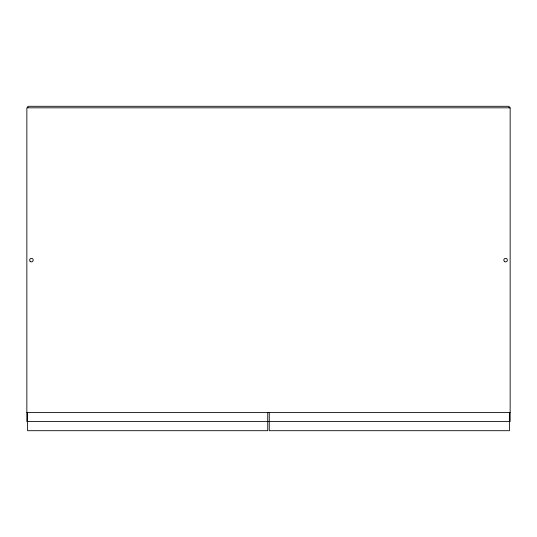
<?xml version="1.0" encoding="UTF-8"?>
<svg xmlns="http://www.w3.org/2000/svg" width="537" height="537" viewBox="0 0 537 537"><rect width="100%" height="100%" fill="white"/><g stroke="black" fill="none" stroke-linecap="round" stroke-linejoin="round"><path stroke-width="0.81" d="M26.85 412.423L510.15 412.423M509.391 412.423L509.391 430.701L269.259 430.701L269.259 412.423M509.136 107.823L509.136 106.299L27.864 106.299L27.864 107.823M267.741 412.423L267.741 430.701L27.609 430.701L27.609 412.423M510.15 107.823L26.85 107.823L26.85 421.565L510.15 421.565L510.15 107.823M504.693 261.66A1.779 1.779 0 0 0 507.358 260.123A1.779 1.779 0 0 0 504.693 258.586A1.779 1.779 0 0 0 504.693 261.66M30.159 261.378A1.779 1.779 0 0 0 33.133 260.586A1.779 1.779 0 0 0 30.958 258.404A1.779 1.779 0 0 0 30.159 261.378"/></g></svg>
